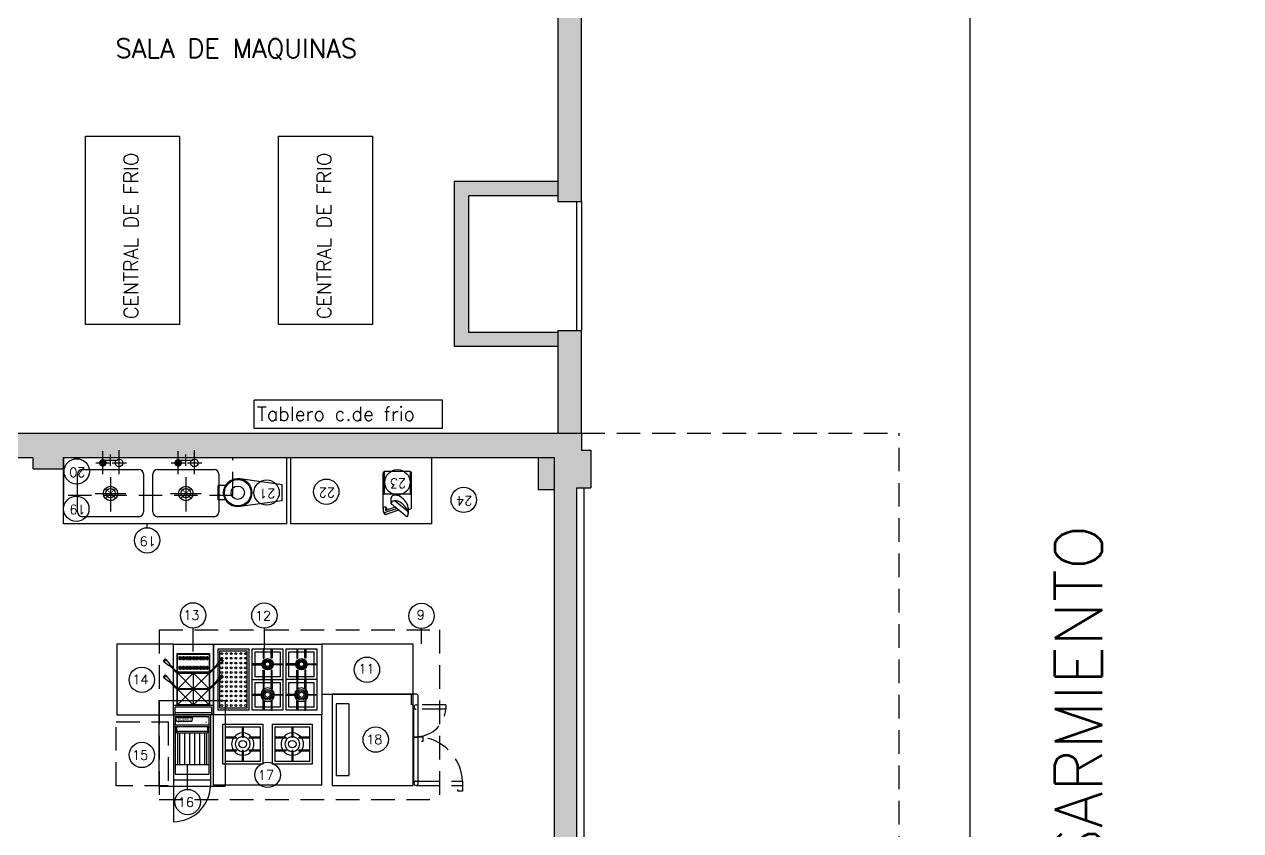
# Model space of a CAD drawing. Header units: metres. Extents: x 95 to 486, y 2972 to 3465.
# Drawn here: x 230.82 to 243.74, y 3228.21 to 3236.77 of the extents above; entities that cross this region are included whole.
import ezdxf

# ---------------------------------------------------------------- set-up
doc = ezdxf.new("R2010")
doc.units = ezdxf.units.M
doc.linetypes.add('HIDDEN', pattern=[0.375, 0.25, -0.125])
for name, color, linetype in [('0_HOJA-CARATULA', 7, 'Continuous'), ('0_MUROS', 7, 'Continuous'), ('E_EQUIPAMIENTO', 1, 'Continuous'), ('E_INOXIGAS', 1, 'Continuous'), ('I_AGUA', 160, 'Continuous'), ('T_ITEMS', 142, 'Continuous'), ('T_TEXTOS', 3, 'Continuous'), ('T_TEXTOS-EQUIPAMIENTO', 5, 'Continuous')]:
    doc.layers.add(name, color=color, linetype=linetype)
doc.styles.add('ROMANS', font='romans.shx', dxfattribs={"width": 0.8, "height": 0.15})

# ---------------------------------------------------------------- blocks, each defined once
blk = doc.blocks.new('AF')
at = {"color": 1}
for p, q in [((0, -173), (0, 192)), ((-106, 0), (112, 0))]:
    blk.add_line(p, q, dxfattribs=at)
blk.add_circle((0, 0), 58.2)
blk = doc.blocks.new('AC')
at = {"color": 1}
for p, q in [((-106, 0), (101, 0)), ((0, -173), (0, 180))]:
    blk.add_line(p, q, dxfattribs=at)
at = {"const_width": 58.2}
blk.add_lwpolyline([(-29, 0, 1), (29, 0, 1)], format="xyb", close=True, dxfattribs=at)
blk = doc.blocks.new('DES')
at = {"color": 1}
for p, q in [((-4, 173), (-4, -192)), ((-167, 0), (159, 0))]:
    blk.add_line(p, q, dxfattribs=at)
at = {"const_width": 8}
for points in [[(51, 53), (-59, -53)], [(-57, 55), (53, -51)]]:
    blk.add_lwpolyline(points, dxfattribs=at)
blk.add_circle((-4, 0), 76.4)

msp = doc.modelspace()

# ---------------------------------------------------------------- hatches: boundary and pattern name
at = {"layer": '0_MUROS'}
h = msp.add_hatch(color=256, dxfattribs=at)
h.paths.add_polyline_path([(223.1427, 3247.2036), (222.0961, 3247.2036), (222.0961, 3247.0262), (223.1427, 3247.0267)])
h.paths.add_polyline_path([(223.1427, 3247.0267), (222.0961, 3247.0262), (222.0961, 3246.9036), (223.1427, 3246.9036)])
h.paths.add_polyline_path([(227.2061, 3247.2036), (225.5727, 3247.2036), (225.5727, 3246.9036), (227.2061, 3246.9036)])
h.paths.add_polyline_path([(231.8361, 3247.2036), (229.6361, 3247.2036), (229.6361, 3247.0296), (231.8361, 3247.0306)])
h.paths.add_polyline_path([(230.3361, 3246.9036), (231.8361, 3246.9036), (231.8361, 3247.0306), (229.6361, 3247.0296), (229.6361, 3246.9036), (230.1861, 3246.9036), (230.1861, 3242.3034), (230.1861, 3242.3034), (230.1861, 3242.1534), (230.1861, 3242.1534), (230.1861, 3241.9535), (230.3361, 3241.9535), (230.3361, 3242.2535), (232.1361, 3242.2535), (232.1361, 3242.4035), (230.3361, 3242.4035)])
h.paths.add_polyline_path([(233.4861, 3247.0313), (233.3361, 3247.0313), (233.3361, 3242.2535), (233.4861, 3242.2535)], flags=17)
h.paths.add_polyline_path([(236.7361, 3246.9036), (236.7361, 3247.0328), (234.9861, 3247.032), (234.9861, 3246.9036), (236.4861, 3246.9036), (236.4861, 3242.4035), (234.6861, 3242.4035), (234.6861, 3242.2535), (236.4861, 3242.2535), (236.4861, 3240.6535), (230.3361, 3240.6535), (230.3361, 3240.7535), (230.1861, 3240.7535), (230.1861, 3240.5035), (236.4861, 3240.5035), (236.4861, 3234.8936), (236.7361, 3234.8936)])
h.paths.add_polyline_path([(236.7361, 3247.2036), (234.9861, 3247.2036), (234.9861, 3247.032), (236.7361, 3247.0328)])
for points in [[(235.5361, 3234.9536), (236.4861, 3234.9536), (236.4861, 3235.1036), (235.3861, 3235.1036), (235.3861, 3233.3536), (236.4861, 3233.3536), (236.4861, 3233.5036), (235.5361, 3233.5036)], [(236.7361, 3233.5236), (236.4861, 3233.5236), (236.4861, 3232.4336), (236.7361, 3232.4336)]]:
    msp.add_hatch(color=256, dxfattribs=at).paths.add_polyline_path(points)
h = msp.add_hatch(color=256, dxfattribs=at)
h.paths.add_polyline_path([(216.9461, 3232.0536), (211.6461, 3232.0536), (211.6461, 3231.6336), (211.9261, 3231.6336), (211.9261, 3231.7536), (212.5261, 3231.7536), (214.304, 3231.7536), (216.6461, 3231.7536), (216.6461, 3230.2336), (216.9461, 3230.2336)])
h.paths.add_polyline_path([(216.9461, 3232.4336), (216.7461, 3232.4336), (215.2421, 3232.4336), (215.2421, 3232.0536), (216.9461, 3232.0536)])
h.paths.add_polyline_path([(236.7361, 3232.4336), (218.1461, 3232.4336), (218.1461, 3232.0536), (221.2961, 3232.0536), (221.2961, 3232.1736), (225.3961, 3232.1736), (225.3961, 3232.0536), (225.7561, 3232.0536), (225.7561, 3232.1736), (230.9161, 3232.1736), (230.9161, 3232.0536), (231.2361, 3232.0536), (231.2361, 3232.1736), (236.4461, 3232.1736), (236.4461, 3226.8336), (236.7661, 3226.8336), (236.7661, 3227.1936), (236.8161, 3227.1936), (236.8161, 3227.3736), (236.6861, 3227.3736), (236.6861, 3231.8536), (236.8361, 3231.8536), (236.8361, 3232.2536), (236.7361, 3232.2536)])
h.paths.add_polyline_path([(231.0961, 3227.0186), (230.9161, 3227.0186), (230.9161, 3222.3586), (231.0961, 3222.3586)])
h.paths.add_polyline_path([(236.4461, 3232.1736), (236.2761, 3232.1736), (236.2761, 3231.8336), (236.4461, 3231.8336)], flags=16)

# ---------------------------------------------------------------- linework, layer by layer
at = {"layer": '0_HOJA-CARATULA'}
msp.add_circle((196.2281, 3222.4589), 101.1095, dxfattribs=at)
at = {"layer": '0_MUROS', "color": 4}
msp.add_line((240.8661, 3183.8636), (240.8661, 3258.5823), dxfattribs=at)
at = {"layer": '0_MUROS'}
for p, q in [((236.7361, 3234.8936), (236.7361, 3246.9036)), ((236.4861, 3240.5035), (236.4861, 3234.8936)), ((236.4861, 3235.1036), (235.3861, 3235.1036)), ((235.3861, 3235.1036), (235.3861, 3233.3536)), ((236.4861, 3234.9536), (235.5361, 3234.9536)), ((235.5361, 3234.9536), (235.5361, 3233.5036)), ((236.4861, 3234.8936), (236.7361, 3234.8936)), ((236.4861, 3233.5036), (235.5361, 3233.5036)), ((236.4861, 3233.5236), (236.4861, 3232.4336)), ((236.4861, 3233.5236), (236.7361, 3233.5236)), ((236.7361, 3232.4336), (236.7361, 3233.5236)), ((236.4861, 3233.3536), (235.3861, 3233.3536)), ((218.1461, 3232.4336), (236.7361, 3232.4336)), ((236.7361, 3232.4336), (236.7361, 3232.2536)), ((236.7361, 3232.2536), (236.8361, 3232.2536)), ((236.8361, 3232.2536), (236.8361, 3231.8536)), ((225.7561, 3232.1736), (230.9161, 3232.1736)), ((230.9161, 3232.0536), (230.9161, 3232.1736)), ((230.9161, 3232.0536), (231.2361, 3232.0536)), ((231.2361, 3232.1736), (236.4461, 3232.1736)), ((231.2361, 3232.0536), (231.2361, 3232.1736)), ((236.2761, 3232.1736), (236.2761, 3231.8336)), ((236.4461, 3232.1736), (236.4461, 3226.8336)), ((236.2761, 3231.8336), (236.4461, 3231.8336)), ((236.6861, 3231.8536), (236.8361, 3231.8536)), ((236.6861, 3231.8536), (236.6861, 3227.3736))]:
    msp.add_line(p, q, dxfattribs=at)
at = {"layer": '0_MUROS', "color": 2}
for p, q in [((236.6861, 3234.8936), (236.6861, 3233.5236)), ((236.7361, 3234.8936), (236.7361, 3233.5236)), ((231.2361, 3232.1736), (231.2361, 3231.7236)), ((236.7661, 3227.3736), (236.7661, 3231.8536))]:
    msp.add_line(p, q, dxfattribs=at)
at = {"layer": '0_MUROS', "color": 2, "linetype": 'HIDDEN'}
for p in [(236.7361, 3232.4336), (240.1111, 3197.1536)]:
    msp.add_line(p, (240.1111, 3232.4336), dxfattribs=at)
at = {"layer": 'E_EQUIPAMIENTO'}
for p, q in [((231.469, 3233.5872), (231.469, 3235.5872)), ((231.469, 3235.5872), (232.469, 3235.5872)), ((232.469, 3235.5872), (232.469, 3233.5872)), ((233.5187, 3233.5872), (233.5187, 3235.5872)), ((233.5187, 3235.5872), (234.5187, 3235.5872)), ((234.5187, 3235.5872), (234.5187, 3233.5872)), ((232.469, 3233.5872), (231.469, 3233.5872)), ((234.5187, 3233.5872), (233.5187, 3233.5872)), ((235.2618, 3232.7836), (233.2618, 3232.7836)), ((233.2618, 3232.4836), (233.2618, 3232.7836)), ((235.2618, 3232.4836), (235.2618, 3232.7836)), ((235.2618, 3232.4836), (233.2618, 3232.4836))]:
    msp.add_line(p, q, dxfattribs=at)
at = {"layer": 'E_INOXIGAS'}
for p, q in [((231.7361, 3232.0859), (231.7361, 3232.2059)), ((232.5361, 3232.0859), (232.5361, 3232.2059)), ((233.6083, 3231.4715), (233.6083, 3232.1787)), ((231.2361, 3231.4715), (231.2361, 3232.1736)), ((231.4361, 3232.0459), (232.0361, 3232.0459)), ((231.6711, 3232.1459), (231.8111, 3232.1459)), ((232.2361, 3232.0459), (232.8361, 3232.0459)), ((232.4711, 3232.1459), (232.6111, 3232.1459)), ((233.6515, 3231.4715), (233.6515, 3232.1715)), ((235.1489, 3231.4715), (235.1489, 3232.1715)), ((231.3861, 3231.5959), (231.3861, 3231.9959)), ((232.0861, 3231.9959), (232.0861, 3231.5959)), ((232.1861, 3231.5959), (232.1861, 3231.9959)), ((232.8861, 3231.9959), (232.8861, 3231.5959)), ((233.5593, 3231.8859), (233.0876, 3231.9506)), ((234.642, 3232.0246), (234.627, 3232.0096)), ((234.627, 3232.0096), (234.627, 3231.6346)), ((234.642, 3232.0246), (234.642, 3231.7896)), ((234.917, 3232.0246), (234.642, 3232.0246)), ((234.917, 3232.0246), (234.917, 3231.7896)), ((234.917, 3232.0246), (234.932, 3232.0096)), ((234.932, 3231.6346), (234.932, 3232.0096)), ((232.9577, 3231.8756), (232.8792, 3231.8756)), ((232.8792, 3231.7256), (232.8792, 3231.8756)), ((233.5593, 3231.7153), (233.5593, 3231.8859)), ((234.642, 3231.7896), (234.627, 3231.7746)), ((234.642, 3231.7896), (234.917, 3231.7896)), ((234.917, 3231.7896), (234.932, 3231.7746)), ((232.9577, 3231.7256), (232.8792, 3231.7256)), ((233.5593, 3231.7153), (233.0876, 3231.6506)), ((234.7175, 3231.6867), (234.7175, 3231.7479)), ((234.7194, 3231.6827), (234.8835, 3231.5468)), ((234.758, 3231.7156), (234.8937, 3231.6032)), ((232.0361, 3231.5459), (231.4361, 3231.5459)), ((232.8361, 3231.5459), (232.2361, 3231.5459)), ((234.627, 3231.6346), (234.632, 3231.6312)), ((234.632, 3231.6446), (234.6573, 3231.6538)), ((234.632, 3231.6446), (234.632, 3231.5996)), ((234.632, 3231.5996), (234.647, 3231.5896)), ((234.632, 3231.5996), (234.642, 3231.5796)), ((234.642, 3231.5796), (234.657, 3231.5696)), ((234.647, 3231.5896), (234.777, 3231.6346)), ((234.657, 3231.5696), (234.647, 3231.5896)), ((234.657, 3231.6546), (234.657, 3231.6146)), ((234.657, 3231.6546), (234.667, 3231.6296)), ((234.657, 3231.5696), (234.797, 3231.6196)), ((234.657, 3231.6146), (234.662, 3231.6146)), ((234.662, 3231.6146), (234.762, 3231.6496)), ((234.667, 3231.6296), (234.667, 3231.6163)), ((234.667, 3231.6246), (234.6906, 3231.6246)), ((234.8975, 3231.6385), (234.8975, 3231.5775)), ((234.8975, 3231.6246), (234.917, 3231.6246)), ((234.932, 3231.6346), (234.917, 3231.6246)), ((233.6083, 3231.4715), (231.2361, 3231.4715)), ((235.1489, 3231.4715), (233.6515, 3231.4715)), ((232.4037, 3230.192), (231.8037, 3230.192)), ((231.8037, 3230.192), (231.8037, 3229.442)), ((232.4037, 3229.442), (232.4037, 3230.192)), ((232.4037, 3230.192), (232.8287, 3230.192)), ((232.8287, 3230.192), (233.9787, 3230.192)), ((232.8287, 3229.442), (232.8287, 3230.192)), ((233.9787, 3230.192), (233.9787, 3229.442)), ((233.9787, 3230.192), (233.9787, 3229.6625)), ((234.9486, 3230.192), (233.9787, 3230.192)), ((234.9486, 3229.6625), (234.9486, 3230.192)), ((232.2507, 3229.595), (232.2507, 3228.6833)), ((232.2507, 3229.595), (232.9521, 3229.595)), ((232.9521, 3229.595), (232.9521, 3228.6833)), ((233.9787, 3229.6625), (234.9486, 3229.6625)), ((234.0886, 3229.6625), (234.0886, 3228.6925)), ((234.9486, 3229.6625), (234.0886, 3229.6625)), ((234.9811, 3229.6625), (234.9486, 3229.6625)), ((234.9486, 3228.6925), (234.9486, 3229.6625)), ((235.0036, 3229.525), (235.0036, 3229.64)), ((234.2686, 3229.5575), (234.1336, 3229.5575)), ((234.1336, 3229.5575), (234.1336, 3228.7975)), ((234.2686, 3229.5575), (234.2686, 3228.7975)), ((234.9589, 3229.5291), (234.9486, 3229.5291)), ((234.9586, 3229.2099), (234.9586, 3229.525)), ((235.0036, 3229.2099), (235.0036, 3229.525)), ((231.8037, 3229.442), (232.4037, 3229.442)), ((232.8287, 3229.4439), (233.9786, 3229.4439)), ((233.9787, 3229.442), (232.8287, 3229.442)), ((233.9786, 3228.6939), (233.9786, 3229.4439)), ((234.9486, 3229.2077), (235.0534, 3229.2077)), ((234.9487, 3229.2099), (235.0037, 3229.2099)), ((234.9487, 3229.2049), (235.0037, 3229.2049)), ((234.9586, 3228.715), (234.9586, 3229.2049)), ((235.0036, 3228.715), (235.0036, 3229.2099)), ((235.0534, 3229.2077), (235.0534, 3229.1577)), ((235.0534, 3229.1577), (235.0384, 3229.1577)), ((233.9786, 3228.6939), (232.8278, 3228.6939)), ((234.0886, 3228.6925), (234.9486, 3228.6925)), ((234.1336, 3228.7975), (234.2686, 3228.7975)), ((234.9598, 3228.7098), (234.9486, 3228.7098)), ((232.4037, 3228.6833), (232.4037, 3228.3072)), ((232.4037, 3228.6833), (232.7991, 3228.6833))]:
    msp.add_line(p, q, dxfattribs=at)
at = {"layer": 'E_INOXIGAS', "color": 2, "linetype": 'HIDDEN'}
for q in [(233.0361, 3232.1715), (231.2361, 3231.7715)]:
    msp.add_line((233.0361, 3231.7715), q, dxfattribs=at)
at = {"layer": 'E_INOXIGAS', "linetype": 'HIDDEN'}
for p, q in [((232.2537, 3230.3439), (235.2295, 3230.3439)), ((232.2537, 3230.3439), (232.2537, 3228.5439)), ((235.2295, 3230.3439), (235.2295, 3228.5439)), ((234.934, 3229.5475), (234.934, 3229.6625)), ((234.9486, 3229.5475), (234.934, 3229.5475)), ((235.2962, 3229.5475), (234.9811, 3229.5475)), ((235.2962, 3229.5025), (234.9811, 3229.5025)), ((235.2962, 3229.5475), (235.2962, 3229.5025)), ((231.7961, 3228.6877), (231.7961, 3229.3678)), ((231.7961, 3229.3678), (232.3478, 3229.3678)), ((232.3478, 3229.3678), (232.3478, 3228.6877)), ((232.3478, 3228.6877), (231.7961, 3228.6877)), ((234.9811, 3228.7375), (235.4759, 3228.7375)), ((234.9811, 3228.6925), (235.4759, 3228.6925)), ((235.4738, 3228.7372), (235.4738, 3228.6324)), ((235.4238, 3228.6324), (235.4238, 3228.6474)), ((235.4738, 3228.6324), (235.4238, 3228.6324)), ((232.2537, 3228.5439), (235.2295, 3228.5439))]:
    msp.add_line(p, q, dxfattribs=at)
at = {"layer": 'E_INOXIGAS', "color": 2}
for p, q in [((232.4037, 3229.9362), (232.4037, 3230.192)), ((232.8287, 3230.192), (232.8287, 3229.9362)), ((232.2999, 3230.0111), (232.3544, 3229.9668)), ((232.3208, 3230.0326), (232.3655, 3229.9783)), ((232.4437, 3229.8965), (232.4437, 3230.092)), ((232.4437, 3230.092), (232.7887, 3230.092)), ((232.4487, 3229.897), (232.4487, 3230.087)), ((232.4487, 3230.087), (232.7837, 3230.087)), ((232.4632, 3230.054), (232.4632, 3230.031)), ((232.4692, 3230.054), (232.4692, 3230.031)), ((232.4782, 3230.054), (232.4782, 3230.031)), ((232.4842, 3230.054), (232.4842, 3230.031)), ((232.4932, 3230.054), (232.4932, 3230.031)), ((232.4992, 3230.054), (232.4992, 3230.031)), ((232.5082, 3230.054), (232.5082, 3230.031)), ((232.5142, 3230.054), (232.5142, 3230.031)), ((232.5232, 3230.054), (232.5232, 3230.031)), ((232.5292, 3230.054), (232.5292, 3230.031)), ((232.5382, 3230.054), (232.5382, 3230.031)), ((232.5442, 3230.054), (232.5442, 3230.031)), ((232.5532, 3230.054), (232.5532, 3230.031)), ((232.5592, 3230.054), (232.5592, 3230.031)), ((232.5682, 3230.054), (232.5682, 3230.031)), ((232.5742, 3230.054), (232.5742, 3230.031)), ((232.5832, 3230.054), (232.5832, 3230.031)), ((232.5892, 3230.054), (232.5892, 3230.031)), ((232.5982, 3230.054), (232.5982, 3230.031)), ((232.6042, 3230.054), (232.6042, 3230.031)), ((232.6132, 3230.054), (232.6132, 3230.031)), ((232.6192, 3230.054), (232.6192, 3230.031)), ((232.6282, 3230.054), (232.6282, 3230.031)), ((232.6342, 3230.054), (232.6342, 3230.031)), ((232.6432, 3230.054), (232.6432, 3230.031)), ((232.6492, 3230.054), (232.6492, 3230.031)), ((232.6582, 3230.054), (232.6582, 3230.031)), ((232.6642, 3230.054), (232.6642, 3230.031)), ((232.6732, 3230.054), (232.6732, 3230.031)), ((232.6792, 3230.054), (232.6792, 3230.031)), ((232.6882, 3230.054), (232.6882, 3230.031)), ((232.6942, 3230.054), (232.6942, 3230.031)), ((232.7032, 3230.054), (232.7032, 3230.031)), ((232.7092, 3230.054), (232.7092, 3230.031)), ((232.7182, 3230.054), (232.7182, 3230.031)), ((232.7242, 3230.054), (232.7242, 3230.031)), ((232.7332, 3230.054), (232.7332, 3230.031)), ((232.7392, 3230.054), (232.7392, 3230.031)), ((232.7482, 3230.054), (232.7482, 3230.031)), ((232.7542, 3230.054), (232.7542, 3230.031)), ((232.7632, 3230.054), (232.7632, 3230.031)), ((232.7692, 3230.054), (232.7692, 3230.031)), ((232.7837, 3230.087), (232.7837, 3229.897)), ((232.7887, 3230.092), (232.7887, 3229.8965)), ((232.3208, 3229.8626), (232.3655, 3229.8083)), ((232.4487, 3229.8774), (232.3579, 3229.9676)), ((232.4558, 3229.8845), (232.3646, 3229.975)), ((232.4037, 3229.7662), (232.4037, 3229.9221)), ((232.4437, 3229.7265), (232.4437, 3229.8824)), ((232.4482, 3229.892), (232.7841, 3229.892)), ((232.4487, 3229.897), (232.7837, 3229.897)), ((232.4487, 3229.8774), (232.4558, 3229.8845)), ((232.4487, 3229.7195), (232.4487, 3229.8774)), ((232.4497, 3229.7195), (232.6147, 3229.8845)), ((232.6147, 3229.7195), (232.4533, 3229.8809)), ((232.4558, 3229.8845), (232.6137, 3229.8845)), ((232.4632, 3229.953), (232.4632, 3229.93)), ((232.4692, 3229.953), (232.4692, 3229.93)), ((232.4782, 3229.953), (232.4782, 3229.93)), ((232.4842, 3229.953), (232.4842, 3229.93)), ((232.4932, 3229.953), (232.4932, 3229.93)), ((232.4992, 3229.953), (232.4992, 3229.93)), ((232.5082, 3229.953), (232.5082, 3229.93)), ((232.5142, 3229.953), (232.5142, 3229.93)), ((232.5232, 3229.953), (232.5232, 3229.93)), ((232.5292, 3229.953), (232.5292, 3229.93)), ((232.5382, 3229.953), (232.5382, 3229.93)), ((232.5442, 3229.953), (232.5442, 3229.93)), ((232.5532, 3229.953), (232.5532, 3229.93)), ((232.5592, 3229.953), (232.5592, 3229.93)), ((232.5682, 3229.953), (232.5682, 3229.93)), ((232.5742, 3229.953), (232.5742, 3229.93)), ((232.5832, 3229.953), (232.5832, 3229.93)), ((232.5892, 3229.953), (232.5892, 3229.93)), ((232.5982, 3229.953), (232.5982, 3229.93)), ((232.6042, 3229.953), (232.6042, 3229.93)), ((232.6132, 3229.953), (232.6132, 3229.93)), ((232.6137, 3229.8845), (232.6137, 3229.7195)), ((232.7826, 3229.7195), (232.6176, 3229.8845)), ((232.6176, 3229.7195), (232.779, 3229.8809)), ((232.6187, 3229.7195), (232.6187, 3229.8845)), ((232.6187, 3229.8845), (232.7766, 3229.8845)), ((232.6192, 3229.953), (232.6192, 3229.93)), ((232.6282, 3229.953), (232.6282, 3229.93)), ((232.6342, 3229.953), (232.6342, 3229.93)), ((232.6432, 3229.953), (232.6432, 3229.93)), ((232.6492, 3229.953), (232.6492, 3229.93)), ((232.6582, 3229.953), (232.6582, 3229.93)), ((232.6642, 3229.953), (232.6642, 3229.93)), ((232.6732, 3229.953), (232.6732, 3229.93)), ((232.6792, 3229.953), (232.6792, 3229.93)), ((232.6882, 3229.953), (232.6882, 3229.93)), ((232.6942, 3229.953), (232.6942, 3229.93)), ((232.7032, 3229.953), (232.7032, 3229.93)), ((232.7092, 3229.953), (232.7092, 3229.93)), ((232.7182, 3229.953), (232.7182, 3229.93)), ((232.7242, 3229.953), (232.7242, 3229.93)), ((232.7332, 3229.953), (232.7332, 3229.93)), ((232.7392, 3229.953), (232.7392, 3229.93)), ((232.7482, 3229.953), (232.7482, 3229.93)), ((232.7542, 3229.953), (232.7542, 3229.93)), ((232.7632, 3229.953), (232.7632, 3229.93)), ((232.7692, 3229.953), (232.7692, 3229.93)), ((232.7765, 3229.8845), (232.8677, 3229.975)), ((232.7836, 3229.8774), (232.7765, 3229.8845)), ((232.7836, 3229.8774), (232.8745, 3229.9676)), ((232.7837, 3229.8774), (232.7837, 3229.7215)), ((232.7887, 3229.8824), (232.7887, 3229.7265)), ((232.8287, 3229.9221), (232.8287, 3229.7662)), ((232.2999, 3229.8411), (232.3544, 3229.7968)), ((232.4487, 3229.7074), (232.3579, 3229.7976)), ((232.4558, 3229.7145), (232.3646, 3229.805)), ((232.4037, 3229.542), (232.4037, 3229.7521)), ((232.7765, 3229.7145), (232.8677, 3229.805)), ((232.7836, 3229.7074), (232.8745, 3229.7976)), ((232.8287, 3229.7521), (232.8287, 3229.542)), ((232.4437, 3229.542), (232.4437, 3229.7124)), ((232.4487, 3229.7074), (232.4558, 3229.7145)), ((232.4487, 3229.5495), (232.6137, 3229.7145)), ((232.4487, 3229.5495), (232.4487, 3229.7074)), ((232.6137, 3229.7195), (232.4508, 3229.7195)), ((232.6137, 3229.5495), (232.4523, 3229.7109)), ((232.4558, 3229.7145), (232.6137, 3229.7145)), ((232.6137, 3229.7145), (232.6137, 3229.5495)), ((232.7816, 3229.7195), (232.6187, 3229.7195)), ((232.6187, 3229.5495), (232.6187, 3229.7145)), ((232.7837, 3229.5495), (232.6187, 3229.7145)), ((232.6187, 3229.7145), (232.7837, 3229.7145)), ((232.6187, 3229.5495), (232.7801, 3229.7109)), ((232.7836, 3229.7074), (232.7765, 3229.7145)), ((232.7837, 3229.7074), (232.7837, 3229.5495)), ((232.7887, 3229.7124), (232.7887, 3229.542)), ((232.4037, 3229.442), (232.4037, 3229.542)), ((232.8287, 3229.542), (232.4037, 3229.542)), ((232.4237, 3229.442), (232.4237, 3229.522)), ((232.8087, 3229.522), (232.4237, 3229.522)), ((232.6137, 3229.5495), (232.4487, 3229.5495)), ((232.7837, 3229.5495), (232.6187, 3229.5495)), ((232.8087, 3229.522), (232.8087, 3229.442)), ((232.8287, 3229.542), (232.8287, 3229.442)), ((232.4037, 3229.442), (232.4037, 3228.6833)), ((232.8287, 3229.442), (232.4037, 3229.442)), ((232.4037, 3229.442), (232.7991, 3229.442)), ((232.4037, 3229.337), (232.7991, 3229.337)), ((232.4229, 3229.423), (232.4229, 3229.337)), ((232.4229, 3229.423), (232.7798, 3229.423)), ((232.8087, 3229.462), (232.4237, 3229.462)), ((232.4359, 3229.3791), (232.431, 3229.407)), ((232.436, 3229.413), (232.6023, 3229.413)), ((232.4409, 3229.3749), (232.5973, 3229.3749)), ((232.6023, 3229.3791), (232.6073, 3229.407)), ((232.7798, 3229.423), (232.7798, 3229.337)), ((232.7991, 3229.442), (232.7991, 3228.6833)), ((232.8287, 3228.6939), (232.8287, 3229.4439)), ((232.4037, 3229.3192), (232.7991, 3229.3192)), ((232.4037, 3229.3177), (232.7991, 3229.3177)), ((232.4229, 3229.3177), (232.4229, 3228.8109)), ((232.4229, 3229.2635), (232.4355, 3229.2635)), ((232.4355, 3229.3177), (232.4355, 3229.2507)), ((232.4355, 3229.2669), (232.7672, 3229.2669)), ((232.4355, 3229.2507), (232.7672, 3229.2507)), ((232.4483, 3229.2507), (232.4483, 3228.9128)), ((232.4676, 3229.2507), (232.4676, 3228.9128)), ((232.5212, 3229.2507), (232.5212, 3228.9128)), ((232.5747, 3229.2507), (232.5747, 3228.9128)), ((232.6283, 3229.2507), (232.6283, 3228.9128)), ((232.6818, 3229.2507), (232.6818, 3228.9128)), ((232.7354, 3229.2507), (232.7354, 3228.9128)), ((232.7544, 3229.2507), (232.7544, 3228.9128)), ((232.7672, 3229.3177), (232.7672, 3229.2507)), ((232.7672, 3229.2635), (232.7798, 3229.2635)), ((232.7798, 3229.3177), (232.7798, 3228.8109)), ((232.4229, 3228.9128), (232.7798, 3228.9128)), ((232.7991, 3228.7473), (232.4037, 3228.7473)), ((232.4229, 3228.8109), (232.7798, 3228.8109)), ((232.2507, 3228.6833), (232.4037, 3228.6833)), ((232.7991, 3228.6833), (232.9521, 3228.6833))]:
    msp.add_line(p, q, dxfattribs=at)
at = {"layer": 'E_INOXIGAS', "color": 5}
for p, q in [((232.8787, 3230.142), (233.2087, 3230.142)), ((232.8787, 3229.492), (232.8787, 3230.142)), ((232.8987, 3230.122), (233.1887, 3230.122)), ((232.8987, 3229.512), (232.8987, 3230.122)), ((233.1887, 3229.512), (233.1887, 3230.122)), ((233.2087, 3229.492), (233.2087, 3230.142)), ((233.2412, 3229.817), (233.2412, 3230.142)), ((233.2412, 3230.142), (233.5662, 3230.142)), ((233.2712, 3229.9845), (233.2712, 3230.112)), ((233.2712, 3230.112), (233.3562, 3230.112)), ((233.3562, 3230.142), (233.3562, 3230.042)), ((233.3662, 3230.142), (233.3562, 3230.142)), ((233.3662, 3230.042), (233.3662, 3230.142)), ((233.3662, 3230.112), (233.4412, 3230.112)), ((233.4412, 3230.042), (233.4412, 3230.142)), ((233.4412, 3230.142), (233.4512, 3230.142)), ((233.4512, 3230.142), (233.4512, 3230.042)), ((233.4512, 3230.112), (233.5362, 3230.112)), ((233.5362, 3230.112), (233.5362, 3229.9845)), ((233.5662, 3230.142), (233.5662, 3229.817)), ((233.6012, 3230.142), (233.9262, 3230.142)), ((233.6012, 3229.817), (233.6012, 3230.142)), ((233.6312, 3229.9845), (233.6312, 3230.112)), ((233.6312, 3230.112), (233.7162, 3230.112)), ((233.7162, 3230.142), (233.7162, 3230.042)), ((233.7262, 3230.042), (233.7262, 3230.142)), ((233.7262, 3230.112), (233.8012, 3230.112)), ((233.8012, 3230.042), (233.8012, 3230.142)), ((233.8112, 3230.142), (233.8112, 3230.042)), ((233.8112, 3230.112), (233.8962, 3230.112)), ((233.8962, 3230.112), (233.8962, 3229.9845)), ((233.9262, 3230.142), (233.9262, 3229.817)), ((232.9116, 3230.0326), (232.8668, 3229.9783)), ((232.9325, 3230.0111), (232.8779, 3229.9668)), ((233.2412, 3229.9845), (233.2412, 3229.9745)), ((233.3412, 3229.9845), (233.2412, 3229.9845)), ((233.3412, 3229.9745), (233.3412, 3229.9845)), ((233.3562, 3230.042), (233.3662, 3230.042)), ((233.4512, 3230.042), (233.4412, 3230.042)), ((233.4662, 3229.9845), (233.5662, 3229.9845)), ((233.4662, 3229.9745), (233.4662, 3229.9845)), ((233.5662, 3229.9845), (233.5662, 3229.9745)), ((233.6012, 3229.9845), (233.6012, 3229.9745)), ((233.7012, 3229.9845), (233.6012, 3229.9845)), ((233.7012, 3229.9745), (233.7012, 3229.9845)), ((233.7162, 3230.042), (233.7262, 3230.042)), ((233.8112, 3230.042), (233.8012, 3230.042)), ((233.8262, 3229.9845), (233.9262, 3229.9845)), ((233.8262, 3229.9745), (233.8262, 3229.9845)), ((233.9262, 3229.9845), (233.9262, 3229.9745)), ((232.9116, 3229.8626), (232.8668, 3229.8083)), ((233.2412, 3229.9745), (233.3412, 3229.9745)), ((233.2712, 3229.847), (233.2712, 3229.9745)), ((233.3562, 3229.917), (233.3662, 3229.917)), ((233.3562, 3229.817), (233.3562, 3229.917)), ((233.3662, 3229.917), (233.3662, 3229.817)), ((233.4412, 3229.917), (233.4412, 3229.817)), ((233.4512, 3229.917), (233.4412, 3229.917)), ((233.4512, 3229.817), (233.4512, 3229.917)), ((233.5662, 3229.9745), (233.4662, 3229.9745)), ((233.5362, 3229.9745), (233.5362, 3229.847)), ((233.6012, 3229.9745), (233.7012, 3229.9745)), ((233.6312, 3229.847), (233.6312, 3229.9745)), ((233.7162, 3229.917), (233.7262, 3229.917)), ((233.7162, 3229.817), (233.7162, 3229.917)), ((233.7262, 3229.917), (233.7262, 3229.817)), ((233.8112, 3229.917), (233.8012, 3229.917)), ((233.8012, 3229.917), (233.8012, 3229.817)), ((233.8112, 3229.817), (233.8112, 3229.917)), ((233.9262, 3229.9745), (233.8262, 3229.9745)), ((233.8962, 3229.9745), (233.8962, 3229.847)), ((232.9325, 3229.8411), (232.8779, 3229.7968)), ((233.2412, 3229.492), (233.2412, 3229.817)), ((233.2412, 3229.817), (233.5662, 3229.817)), ((233.3562, 3229.847), (233.2712, 3229.847)), ((233.2712, 3229.6595), (233.2712, 3229.787)), ((233.2712, 3229.787), (233.3562, 3229.787)), ((233.3562, 3229.817), (233.3562, 3229.717)), ((233.3662, 3229.817), (233.3562, 3229.817)), ((233.3662, 3229.817), (233.3562, 3229.817)), ((233.4412, 3229.847), (233.3662, 3229.847)), ((233.3662, 3229.717), (233.3662, 3229.817)), ((233.3662, 3229.787), (233.4412, 3229.787)), ((233.4412, 3229.717), (233.4412, 3229.817)), ((233.4412, 3229.817), (233.4512, 3229.817)), ((233.4412, 3229.817), (233.4512, 3229.817)), ((233.5362, 3229.847), (233.4512, 3229.847)), ((233.4512, 3229.817), (233.4512, 3229.717)), ((233.4512, 3229.787), (233.5362, 3229.787)), ((233.5362, 3229.787), (233.5362, 3229.6595)), ((233.5662, 3229.817), (233.5662, 3229.492)), ((233.6012, 3229.492), (233.6012, 3229.817)), ((233.9262, 3229.817), (233.6012, 3229.817)), ((233.7162, 3229.847), (233.6312, 3229.847)), ((233.6312, 3229.6595), (233.6312, 3229.787)), ((233.6312, 3229.787), (233.7162, 3229.787)), ((233.7162, 3229.817), (233.7162, 3229.717)), ((233.7262, 3229.817), (233.7162, 3229.817)), ((233.7262, 3229.817), (233.7162, 3229.817)), ((233.8012, 3229.847), (233.7262, 3229.847)), ((233.7262, 3229.717), (233.7262, 3229.817)), ((233.7262, 3229.787), (233.8012, 3229.787)), ((233.8012, 3229.717), (233.8012, 3229.817)), ((233.8012, 3229.817), (233.8112, 3229.817)), ((233.8012, 3229.817), (233.8112, 3229.817)), ((233.8962, 3229.847), (233.8112, 3229.847)), ((233.8112, 3229.817), (233.8112, 3229.717)), ((233.8112, 3229.787), (233.8962, 3229.787)), ((233.8962, 3229.787), (233.8962, 3229.6595)), ((233.9262, 3229.817), (233.9262, 3229.492)), ((233.2412, 3229.6595), (233.2412, 3229.6495)), ((233.3412, 3229.6595), (233.2412, 3229.6595)), ((233.2412, 3229.6495), (233.3412, 3229.6495)), ((233.2712, 3229.522), (233.2712, 3229.6495)), ((233.3412, 3229.6495), (233.3412, 3229.6595)), ((233.3562, 3229.717), (233.3662, 3229.717)), ((233.3562, 3229.592), (233.3662, 3229.592)), ((233.3562, 3229.492), (233.3562, 3229.592)), ((233.3662, 3229.592), (233.3662, 3229.492)), ((233.4512, 3229.717), (233.4412, 3229.717)), ((233.4412, 3229.592), (233.4412, 3229.492)), ((233.4512, 3229.592), (233.4412, 3229.592)), ((233.4512, 3229.492), (233.4512, 3229.592)), ((233.4662, 3229.6595), (233.5662, 3229.6595)), ((233.4662, 3229.6495), (233.4662, 3229.6595)), ((233.5662, 3229.6495), (233.4662, 3229.6495)), ((233.5362, 3229.6495), (233.5362, 3229.522)), ((233.5662, 3229.6595), (233.5662, 3229.6495)), ((233.6012, 3229.6595), (233.6012, 3229.6495)), ((233.7012, 3229.6595), (233.6012, 3229.6595)), ((233.6012, 3229.6495), (233.7012, 3229.6495)), ((233.6312, 3229.522), (233.6312, 3229.6495)), ((233.7012, 3229.6495), (233.7012, 3229.6595)), ((233.7162, 3229.717), (233.7262, 3229.717)), ((233.7162, 3229.592), (233.7262, 3229.592)), ((233.7162, 3229.492), (233.7162, 3229.592)), ((233.7262, 3229.592), (233.7262, 3229.492)), ((233.8112, 3229.717), (233.8012, 3229.717)), ((233.8012, 3229.592), (233.8012, 3229.492)), ((233.8112, 3229.592), (233.8012, 3229.592)), ((233.8112, 3229.492), (233.8112, 3229.592)), ((233.8262, 3229.6595), (233.9262, 3229.6595)), ((233.8262, 3229.6495), (233.8262, 3229.6595)), ((233.9262, 3229.6495), (233.8262, 3229.6495)), ((233.8962, 3229.6495), (233.8962, 3229.522)), ((233.9262, 3229.6595), (233.9262, 3229.6495)), ((233.2087, 3229.492), (232.8787, 3229.492)), ((233.1887, 3229.512), (232.8987, 3229.512)), ((233.5662, 3229.492), (233.2412, 3229.492)), ((233.3562, 3229.522), (233.2712, 3229.522)), ((233.3662, 3229.492), (233.3562, 3229.492)), ((233.4412, 3229.522), (233.3662, 3229.522)), ((233.4412, 3229.492), (233.4512, 3229.492)), ((233.5362, 3229.522), (233.4512, 3229.522)), ((233.9262, 3229.492), (233.6012, 3229.492)), ((233.7162, 3229.522), (233.6312, 3229.522)), ((233.7262, 3229.492), (233.7162, 3229.492)), ((233.8012, 3229.522), (233.7262, 3229.522)), ((233.8012, 3229.492), (233.8112, 3229.492)), ((233.8962, 3229.522), (233.8112, 3229.522)), ((232.9278, 3228.9182), (232.9278, 3229.3439)), ((232.9278, 3229.3439), (233.3535, 3229.3439)), ((233.3535, 3229.3439), (233.3535, 3228.9182)), ((233.4535, 3229.3439), (233.8792, 3229.3439)), ((233.4535, 3229.3439), (233.4535, 3228.9182)), ((233.8792, 3229.3439), (233.8792, 3228.9182)), ((232.9575, 3228.9479), (232.9575, 3229.3142)), ((232.9575, 3229.3142), (233.3238, 3229.3142)), ((233.0713, 3229.2053), (232.9575, 3229.2053)), ((233.0713, 3229.2053), (233.0713, 3229.1954)), ((233.1357, 3229.3142), (233.1357, 3229.2004)), ((233.1456, 3229.3142), (233.1456, 3229.2004)), ((233.2099, 3229.2053), (233.2099, 3229.1954)), ((233.3238, 3229.2053), (233.2099, 3229.2053)), ((233.3238, 3229.3142), (233.3238, 3228.9479)), ((233.4832, 3229.3142), (233.8495, 3229.3142)), ((233.4832, 3228.9479), (233.4832, 3229.3142)), ((233.597, 3229.2053), (233.4832, 3229.2053)), ((233.597, 3229.2053), (233.597, 3229.1954)), ((233.6614, 3229.3142), (233.6614, 3229.2004)), ((233.6713, 3229.3142), (233.6713, 3229.2004)), ((233.7356, 3229.2053), (233.7356, 3229.1954)), ((233.8495, 3229.2053), (233.7356, 3229.2053)), ((233.8495, 3229.3142), (233.8495, 3228.9479)), ((233.0713, 3229.1954), (232.9575, 3229.1954)), ((233.1456, 3229.2004), (233.1357, 3229.2004)), ((233.3238, 3229.1954), (233.2099, 3229.1954)), ((233.597, 3229.1954), (233.4832, 3229.1954)), ((233.6713, 3229.2004), (233.6614, 3229.2004)), ((233.8495, 3229.1954), (233.7356, 3229.1954)), ((233.0713, 3229.0667), (232.9575, 3229.0667)), ((233.0713, 3229.0568), (232.9575, 3229.0568)), ((233.3238, 3228.9479), (232.9575, 3228.9479)), ((233.0713, 3229.0667), (233.0713, 3229.0568)), ((233.1357, 3229.0618), (233.1357, 3228.9479)), ((233.1456, 3229.0618), (233.1357, 3229.0618)), ((233.1456, 3229.0618), (233.1456, 3228.9479)), ((233.2099, 3229.0667), (233.2099, 3229.0568)), ((233.3238, 3229.0667), (233.2099, 3229.0667)), ((233.3238, 3229.0568), (233.2099, 3229.0568)), ((233.597, 3229.0667), (233.4832, 3229.0667)), ((233.597, 3229.0568), (233.4832, 3229.0568)), ((233.8495, 3228.9479), (233.4832, 3228.9479)), ((233.597, 3229.0667), (233.597, 3229.0568)), ((233.6614, 3229.0618), (233.6614, 3228.9479)), ((233.6713, 3229.0618), (233.6614, 3229.0618)), ((233.6713, 3229.0618), (233.6713, 3228.9479)), ((233.7356, 3229.0667), (233.7356, 3229.0568)), ((233.8495, 3229.0667), (233.7356, 3229.0667)), ((233.8495, 3229.0568), (233.7356, 3229.0568)), ((233.3535, 3228.9182), (232.9278, 3228.9182)), ((233.8792, 3228.9182), (233.4535, 3228.9182))]:
    msp.add_line(p, q, dxfattribs=at)
at = {"layer": 'E_INOXIGAS'}
for centre, radius in [((233.0876, 3231.8006), 0.15), ((233.0876, 3231.8006), 0.14), ((231.7361, 3231.7959), 0.05), ((232.5361, 3231.7959), 0.05), ((233.0876, 3231.8006), 0.0712)]:
    msp.add_circle(centre, radius, dxfattribs=at)
at = {"layer": 'E_INOXIGAS', "color": 5}
for centre, radius in [((232.9187, 3230.092), 0.01), ((232.9187, 3230.042), 0.01), ((232.9187, 3229.992), 0.01), ((232.9687, 3230.092), 0.01), ((232.9687, 3230.042), 0.01), ((232.9687, 3229.992), 0.01), ((233.0187, 3230.092), 0.01), ((233.0187, 3230.042), 0.01), ((233.0187, 3229.992), 0.01), ((233.0687, 3230.092), 0.01), ((233.0687, 3230.042), 0.01), ((233.0687, 3229.992), 0.01), ((233.1187, 3230.092), 0.01), ((233.1187, 3230.042), 0.01), ((233.1187, 3229.992), 0.01), ((233.1687, 3230.092), 0.01), ((233.1687, 3230.042), 0.01), ((233.1687, 3229.992), 0.01), ((233.4037, 3229.9795), 0.06), ((233.4037, 3229.9795), 0.048), ((233.4037, 3229.9795), 0.036), ((233.4037, 3229.9795), 0.024), ((233.7637, 3229.9795), 0.06), ((233.7637, 3229.9795), 0.048), ((233.7637, 3229.9795), 0.036), ((233.7637, 3229.9795), 0.024), ((232.9187, 3229.942), 0.01), ((232.9187, 3229.892), 0.01), ((232.9187, 3229.842), 0.01), ((232.9687, 3229.942), 0.01), ((232.9687, 3229.892), 0.01), ((232.9687, 3229.842), 0.01), ((233.0187, 3229.942), 0.01), ((233.0187, 3229.892), 0.01), ((233.0187, 3229.842), 0.01), ((233.0687, 3229.942), 0.01), ((233.0687, 3229.892), 0.01), ((233.0687, 3229.842), 0.01), ((233.1187, 3229.942), 0.01), ((233.1187, 3229.892), 0.01), ((233.1187, 3229.842), 0.01), ((233.1687, 3229.942), 0.01), ((233.1687, 3229.892), 0.01), ((233.1687, 3229.842), 0.01), ((232.9187, 3229.792), 0.01), ((232.9187, 3229.742), 0.01), ((232.9687, 3229.792), 0.01), ((232.9687, 3229.742), 0.01), ((233.0187, 3229.792), 0.01), ((233.0187, 3229.742), 0.01), ((233.0687, 3229.792), 0.01), ((233.0687, 3229.742), 0.01), ((233.1187, 3229.792), 0.01), ((233.1187, 3229.742), 0.01), ((233.1687, 3229.792), 0.01), ((233.1687, 3229.742), 0.01), ((232.9187, 3229.692), 0.01), ((232.9187, 3229.642), 0.01), ((232.9187, 3229.592), 0.01), ((232.9687, 3229.692), 0.01), ((232.9687, 3229.642), 0.01), ((232.9687, 3229.592), 0.01), ((233.0187, 3229.692), 0.01), ((233.0187, 3229.642), 0.01), ((233.0187, 3229.592), 0.01), ((233.0687, 3229.692), 0.01), ((233.0687, 3229.642), 0.01), ((233.0687, 3229.592), 0.01), ((233.1187, 3229.692), 0.01), ((233.1187, 3229.642), 0.01), ((233.1187, 3229.592), 0.01), ((233.1687, 3229.692), 0.01), ((233.1687, 3229.642), 0.01), ((233.1687, 3229.592), 0.01), ((233.4037, 3229.6545), 0.0575), ((233.4037, 3229.6545), 0.0425), ((233.4037, 3229.6545), 0.0275), ((233.7637, 3229.6545), 0.0575), ((233.7637, 3229.6545), 0.0425), ((233.7637, 3229.6545), 0.0275), ((232.9187, 3229.542), 0.01), ((232.9687, 3229.542), 0.01), ((233.0187, 3229.542), 0.01), ((233.0687, 3229.542), 0.01), ((233.1187, 3229.542), 0.01), ((233.1687, 3229.542), 0.01), ((233.1406, 3229.1311), 0.0396), ((233.6663, 3229.1311), 0.0396)]:
    msp.add_circle(centre, radius, dxfattribs=at)
at = {"layer": 'E_INOXIGAS'}
for centre, radius, start, end in [((231.4361, 3231.9959), 0.05, 90, 180), ((232.0361, 3231.9959), 0.05, 0, 90), ((232.2361, 3231.9959), 0.05, 90, 180), ((232.8361, 3231.9959), 0.05, 0, 90), ((234.7526, 3231.7389), 0.0362, 135, 165.69853), ((234.7526, 3231.6789), 0.0362, 135, 165.69853), ((234.7236, 3231.6871), 0.00609, 160.15369, 233.96555), ((234.7526, 3231.7389), 0.0362, 98.20301, 135), ((234.7526, 3231.6789), 0.0362, 98.20301, 135), ((234.7592, 3231.6937), 0.0819, 73.97555, 98.20301), ((234.7592, 3231.6337), 0.0819, 73.97555, 98.20301), ((234.7453, 3231.6455), 0.1321, 57.91855, 73.97555), ((234.7453, 3231.5855), 0.1321, 57.91855, 73.97555), ((234.7073, 3231.5849), 0.2037, 45, 57.91855), ((234.7073, 3231.5249), 0.2037, 45, 57.91855), ((234.7073, 3231.5849), 0.2037, 32.08145, 45), ((234.7073, 3231.5249), 0.2037, 32.08145, 45), ((234.7679, 3231.6228), 0.1321, 16.02445, 32.08145), ((234.8162, 3231.6367), 0.0819, 353.03147, 16.02445), ((231.4361, 3231.5959), 0.05, 180, 270), ((232.0361, 3231.5959), 0.05, 270, 0), ((232.2361, 3231.5959), 0.05, 180, 270), ((232.8361, 3231.5959), 0.05, 270, 0), ((234.7679, 3231.5628), 0.1321, 16.02445, 32.08145), ((234.886, 3231.5516), 0.00542, 218.97321, 332.57878), ((234.8614, 3231.5702), 0.0362, 321.48973, 351.79699), ((234.8162, 3231.5767), 0.0819, 351.79699, 16.02445), ((234.9811, 3229.64), 0.0225, 0, 90), ((234.9811, 3229.525), 0.0225, 90, 180), ((234.9811, 3229.525), 0.0225, 0, 90), ((234.9811, 3228.715), 0.0225, 180, 270), ((234.9811, 3228.715), 0.0225, 180, 270), ((234.9811, 3228.715), 0.0225, 270, 0), ((232.4043, 3228.7023), 0.3951, 269.91772, 357.25464)]:
    msp.add_arc(centre, radius, start, end, dxfattribs=at)
at = {"layer": 'E_INOXIGAS', "color": 2}
for centre, radius, start, end in [((232.3099, 3230.0133), 0.0109, 158.6358, 181.26124), ((232.3019, 3230.0132), 0.00293, 181.26124, 225.8273), ((232.3191, 3230.0097), 0.0208, 145.7086, 158.6358), ((232.3019, 3230.0132), 0.00293, 225.8273, 270.39336), ((232.3313, 3230.0014), 0.0356, 135.8273, 145.7086), ((232.3018, 3230.0212), 0.0109, 270.39336, 293.0188), ((232.3313, 3230.0014), 0.0356, 125.946, 135.8273), ((232.298, 3230.0303), 0.0208, 293.0188, 305.946), ((232.2893, 3230.0422), 0.0356, 305.946, 315.8273), ((232.3226, 3230.0134), 0.0208, 113.0188, 125.946), ((232.3188, 3230.0225), 0.0109, 90.39336, 113.0188), ((232.2893, 3230.0422), 0.0356, 315.8273, 325.7086), ((232.3187, 3230.0305), 0.00293, 45.8273, 90.39336), ((232.3015, 3230.0339), 0.0208, 325.7086, 338.6358), ((232.3187, 3230.0305), 0.00293, 1.26124, 45.8273), ((232.3107, 3230.0303), 0.0109, 338.6358, 1.26124), ((232.4662, 3230.054), 0.003, 0, 180), ((232.4662, 3230.031), 0.003, 180, 0), ((232.4812, 3230.054), 0.003, 0, 180), ((232.4812, 3230.031), 0.003, 180, 0), ((232.4962, 3230.054), 0.003, 0, 180), ((232.4962, 3230.031), 0.003, 180, 0), ((232.5112, 3230.054), 0.003, 0, 180), ((232.5112, 3230.031), 0.003, 180, 0), ((232.5262, 3230.054), 0.003, 0, 180), ((232.5262, 3230.031), 0.003, 180, 0), ((232.5412, 3230.054), 0.003, 0, 180), ((232.5412, 3230.031), 0.003, 180, 0), ((232.5562, 3230.054), 0.003, 0, 180), ((232.5562, 3230.031), 0.003, 180, 0), ((232.5712, 3230.054), 0.003, 0, 180), ((232.5712, 3230.031), 0.003, 180, 0), ((232.5862, 3230.054), 0.003, 0, 180), ((232.5862, 3230.031), 0.003, 180, 0), ((232.6012, 3230.054), 0.003, 0, 180), ((232.6012, 3230.031), 0.003, 180, 0), ((232.6162, 3230.054), 0.003, 0, 180), ((232.6162, 3230.031), 0.003, 180, 0), ((232.6312, 3230.054), 0.003, 0, 180), ((232.6312, 3230.031), 0.003, 180, 0), ((232.6462, 3230.054), 0.003, 0, 180), ((232.6462, 3230.031), 0.003, 180, 0), ((232.6612, 3230.054), 0.003, 0, 180), ((232.6612, 3230.031), 0.003, 180, 0), ((232.6762, 3230.054), 0.003, 0, 180), ((232.6762, 3230.031), 0.003, 180, 0), ((232.6912, 3230.054), 0.003, 0, 180), ((232.6912, 3230.031), 0.003, 180, 0), ((232.7062, 3230.054), 0.003, 0, 180), ((232.7062, 3230.031), 0.003, 180, 0), ((232.7212, 3230.054), 0.003, 0, 180), ((232.7212, 3230.031), 0.003, 180, 0), ((232.7362, 3230.054), 0.003, 0, 180), ((232.7362, 3230.031), 0.003, 180, 0), ((232.7512, 3230.054), 0.003, 0, 180), ((232.7512, 3230.031), 0.003, 180, 0), ((232.7662, 3230.054), 0.003, 0, 180), ((232.7662, 3230.031), 0.003, 180, 0), ((232.3191, 3229.8397), 0.0208, 145.7086, 158.6358), ((232.3313, 3229.8314), 0.0356, 135.8273, 145.7086), ((232.3313, 3229.8314), 0.0356, 125.946, 135.8273), ((232.3226, 3229.8434), 0.0208, 113.0188, 125.946), ((232.3188, 3229.8525), 0.0109, 90.39336, 113.0188), ((232.2893, 3229.8722), 0.0356, 315.8273, 325.7086), ((232.3187, 3229.8605), 0.00293, 45.8273, 90.39336), ((232.3015, 3229.8639), 0.0208, 325.7086, 338.6358), ((232.3187, 3229.8605), 0.00293, 1.26124, 45.8273), ((232.3107, 3229.8603), 0.0109, 338.6358, 1.26124), ((232.3552, 3229.9672), 0.000813, 227.79808, 283.42498), ((232.3538, 3229.973), 0.00681, 283.42498, 301.97894), ((232.3493, 3229.9801), 0.0152, 301.97894, 311.10446), ((232.3408, 3229.9899), 0.0282, 311.10446, 317.79808), ((232.3408, 3229.9899), 0.0282, 317.79808, 324.4917), ((232.3514, 3229.9824), 0.0152, 324.4917, 333.61723), ((232.3589, 3229.9787), 0.00681, 333.61723, 352.17118), ((232.3648, 3229.9778), 0.000813, 47.79808, 59.08142), ((232.3648, 3229.9778), 0.000813, 352.17118, 47.79808), ((232.4662, 3229.953), 0.003, 0, 180), ((232.4662, 3229.93), 0.003, 180, 0), ((232.4812, 3229.953), 0.003, 0, 180), ((232.4812, 3229.93), 0.003, 180, 0), ((232.4962, 3229.953), 0.003, 0, 180), ((232.4962, 3229.93), 0.003, 180, 0), ((232.5112, 3229.953), 0.003, 0, 180), ((232.5112, 3229.93), 0.003, 180, 0), ((232.5262, 3229.953), 0.003, 0, 180), ((232.5262, 3229.93), 0.003, 180, 0), ((232.5412, 3229.953), 0.003, 0, 180), ((232.5412, 3229.93), 0.003, 180, 0), ((232.5562, 3229.953), 0.003, 0, 180), ((232.5562, 3229.93), 0.003, 180, 0), ((232.5712, 3229.953), 0.003, 0, 180), ((232.5712, 3229.93), 0.003, 180, 0), ((232.5862, 3229.953), 0.003, 0, 180), ((232.5862, 3229.93), 0.003, 180, 0), ((232.6012, 3229.953), 0.003, 0, 180), ((232.6012, 3229.93), 0.003, 180, 0), ((232.6162, 3229.953), 0.003, 0, 180), ((232.6162, 3229.93), 0.003, 180, 0), ((232.6312, 3229.953), 0.003, 0, 180), ((232.6312, 3229.93), 0.003, 180, 0), ((232.6462, 3229.953), 0.003, 0, 180), ((232.6462, 3229.93), 0.003, 180, 0), ((232.6612, 3229.953), 0.003, 0, 180), ((232.6612, 3229.93), 0.003, 180, 0), ((232.6762, 3229.953), 0.003, 0, 180), ((232.6762, 3229.93), 0.003, 180, 0), ((232.6912, 3229.953), 0.003, 0, 180), ((232.6912, 3229.93), 0.003, 180, 0), ((232.7062, 3229.953), 0.003, 0, 180), ((232.7062, 3229.93), 0.003, 180, 0), ((232.7212, 3229.953), 0.003, 0, 180), ((232.7212, 3229.93), 0.003, 180, 0), ((232.7362, 3229.953), 0.003, 0, 180), ((232.7362, 3229.93), 0.003, 180, 0), ((232.7512, 3229.953), 0.003, 0, 180), ((232.7512, 3229.93), 0.003, 180, 0), ((232.7662, 3229.953), 0.003, 0, 180), ((232.7662, 3229.93), 0.003, 180, 0), ((232.3099, 3229.8433), 0.0109, 158.6358, 181.26124), ((232.3019, 3229.8432), 0.00293, 181.26124, 225.8273), ((232.3019, 3229.8432), 0.00293, 225.8273, 270.39336), ((232.3018, 3229.8512), 0.0109, 270.39336, 293.0188), ((232.298, 3229.8603), 0.0208, 293.0188, 305.946), ((232.2893, 3229.8722), 0.0356, 305.946, 315.8273), ((232.3552, 3229.7972), 0.000813, 227.79808, 283.42498), ((232.3538, 3229.803), 0.00681, 283.42498, 301.97894), ((232.3493, 3229.8101), 0.0152, 301.97894, 311.10446), ((232.3408, 3229.8199), 0.0282, 311.10446, 317.79808), ((232.3408, 3229.8199), 0.0282, 317.79808, 324.4917), ((232.3514, 3229.8124), 0.0152, 324.4917, 333.61723), ((232.3589, 3229.8087), 0.00681, 333.61723, 352.17118), ((232.3648, 3229.8078), 0.000813, 47.79808, 59.08142), ((232.3648, 3229.8078), 0.000813, 352.17118, 47.79808), ((232.436, 3229.4079), 0.00508, 90, 190), ((232.4409, 3229.38), 0.00508, 190, 270), ((232.5973, 3229.38), 0.00508, 270, 350), ((232.6023, 3229.4079), 0.00508, 350, 90)]:
    msp.add_arc(centre, radius, start, end, dxfattribs=at)
at = {"layer": 'E_INOXIGAS', "color": 5}
for centre, radius, start, end in [((232.9136, 3230.0305), 0.00293, 134.1727, 178.73876), ((232.9216, 3230.0303), 0.0109, 178.73876, 201.3642), ((232.9308, 3230.0339), 0.0208, 201.3642, 214.2914), ((232.9136, 3230.0305), 0.00293, 89.60664, 134.1727), ((232.9135, 3230.0225), 0.0109, 66.9812, 89.60664), ((232.943, 3230.0422), 0.0356, 214.2914, 224.1727), ((232.943, 3230.0422), 0.0356, 224.1727, 234.054), ((232.9097, 3230.0134), 0.0208, 54.054, 66.9812), ((232.901, 3230.0014), 0.0356, 44.1727, 54.054), ((232.9344, 3230.0303), 0.0208, 234.054, 246.9812), ((232.9305, 3230.0212), 0.0109, 246.9812, 269.60664), ((232.901, 3230.0014), 0.0356, 34.2914, 44.1727), ((232.9132, 3230.0097), 0.0208, 21.3642, 34.2914), ((232.9304, 3230.0132), 0.00293, 269.60664, 314.1727), ((232.9304, 3230.0132), 0.00293, 314.1727, 358.73876), ((232.9224, 3230.0133), 0.0109, 358.73876, 21.3642), ((232.8675, 3229.9778), 0.000813, 132.20192, 187.82882), ((232.8735, 3229.9787), 0.00681, 187.82882, 206.38277), ((232.8675, 3229.9778), 0.000813, 120.91858, 132.20192), ((232.881, 3229.9824), 0.0152, 206.38277, 215.5083), ((232.8915, 3229.9899), 0.0282, 215.5083, 222.20192), ((232.8915, 3229.9899), 0.0282, 222.20192, 228.89554), ((232.883, 3229.9801), 0.0152, 228.89554, 238.02106), ((232.8786, 3229.973), 0.00681, 238.02106, 256.57502), ((232.8772, 3229.9672), 0.000813, 256.57502, 312.20192), ((232.9136, 3229.8605), 0.00293, 134.1727, 178.73876), ((232.9216, 3229.8603), 0.0109, 178.73876, 201.3642), ((232.9308, 3229.8639), 0.0208, 201.3642, 214.2914), ((232.9136, 3229.8605), 0.00293, 89.60664, 134.1727), ((232.9135, 3229.8525), 0.0109, 66.9812, 89.60664), ((232.943, 3229.8722), 0.0356, 214.2914, 224.1727), ((232.9097, 3229.8434), 0.0208, 54.054, 66.9812), ((232.901, 3229.8314), 0.0356, 44.1727, 54.054), ((232.901, 3229.8314), 0.0356, 34.2914, 44.1727), ((232.9132, 3229.8397), 0.0208, 21.3642, 34.2914), ((232.8675, 3229.8078), 0.000813, 132.20192, 187.82882), ((232.8735, 3229.8087), 0.00681, 187.82882, 206.38277), ((232.8675, 3229.8078), 0.000813, 120.91858, 132.20192), ((232.881, 3229.8124), 0.0152, 206.38277, 215.5083), ((232.8915, 3229.8199), 0.0282, 215.5083, 222.20192), ((232.8915, 3229.8199), 0.0282, 222.20192, 228.89554), ((232.883, 3229.8101), 0.0152, 228.89554, 238.02106), ((232.8786, 3229.803), 0.00681, 238.02106, 256.57502), ((232.8772, 3229.7972), 0.000813, 256.57502, 312.20192), ((232.943, 3229.8722), 0.0356, 224.1727, 234.054), ((232.9344, 3229.8603), 0.0208, 234.054, 246.9812), ((232.9305, 3229.8512), 0.0109, 246.9812, 269.60664), ((232.9304, 3229.8432), 0.00293, 269.60664, 314.1727), ((232.9304, 3229.8432), 0.00293, 314.1727, 358.73876), ((232.9224, 3229.8433), 0.0109, 358.73876, 21.3642), ((233.4037, 3229.6545), 0.0725, 3.95457, 176.04543), ((233.7637, 3229.6545), 0.0725, 3.95457, 176.04543), ((233.4037, 3229.6545), 0.0725, 183.95457, 356.04543), ((233.7637, 3229.6545), 0.0725, 183.95457, 356.04543), ((233.1406, 3229.1311), 0.1188, 92.38802, 141.31781), ((233.1406, 3229.1311), 0.0792, 93.58332, 266.41668), ((233.1406, 3229.1311), 0.1188, 38.68219, 87.61198), ((233.1406, 3229.1311), 0.0792, 273.58332, 86.41668), ((233.6663, 3229.1311), 0.1188, 92.38802, 141.31781), ((233.6663, 3229.1311), 0.0792, 93.58332, 266.41668), ((233.6663, 3229.1311), 0.1188, 38.68219, 87.61198), ((233.6663, 3229.1311), 0.0792, 273.58332, 86.41668), ((233.1406, 3229.1311), 0.1188, 147.20283, 212.79717), ((233.1406, 3229.1311), 0.1188, 327.20283, 32.79717), ((233.6663, 3229.1311), 0.1188, 147.20283, 212.79717), ((233.6663, 3229.1311), 0.1188, 327.20283, 32.79717), ((233.1406, 3229.1311), 0.1188, 218.68219, 267.61198), ((233.1406, 3229.1311), 0.1188, 272.38802, 321.31781), ((233.6663, 3229.1311), 0.1188, 218.68219, 267.61198), ((233.6663, 3229.1311), 0.1188, 272.38802, 321.31781)]:
    msp.add_arc(centre, radius, start, end, dxfattribs=at)
at = {"layer": 'E_INOXIGAS', "linetype": 'Continuous'}
msp.add_arc((234.9811, 3229.525), 0.0225, 90, 180, dxfattribs=at)
at = {"layer": 'E_INOXIGAS', "linetype": 'HIDDEN'}
for centre, radius, start, end in [((234.9811, 3229.525), 0.0225, 180, 270), ((234.9811, 3229.525), 0.3152, 274.09404, 355.90596), ((234.9811, 3228.715), 0.4936, 2.61246, 87.38754), ((234.9811, 3228.715), 0.0225, 90, 180)]:
    msp.add_arc(centre, radius, start, end, dxfattribs=at)
at = {"layer": 'T_ITEMS'}
for p, q in [((232.125, 3231.4294), (232.125, 3231.4715)), ((232.6133, 3230.1131), (232.6133, 3230.3633)), ((233.3701, 3230.1339), (233.3701, 3230.3614)), ((235.039, 3230.1973), (235.039, 3230.3581)), ((232.5555, 3228.6506), (232.5555, 3228.9091))]:
    msp.add_line(p, q, dxfattribs=at)
for centre in [(231.3775, 3232.0273), (234.7837, 3231.9112), (233.3941, 3231.8022), (234.0277, 3231.8113), (235.487, 3231.7242), (231.3732, 3231.6297), (232.125, 3231.2947), (232.6133, 3230.498), (233.3701, 3230.496), (235.039, 3230.4928), (234.459, 3229.921), (232.0687, 3229.814), (234.552, 3229.1787), (232.069, 3229.0158), (233.405, 3228.8045), (232.5555, 3228.516)]:
    msp.add_circle(centre, 0.1346, dxfattribs=at)

# ---------------------------------------------------------------- block references
at = {"layer": 'I_AGUA'}
for name, p, xscale, yscale, zscale in [('AC', (231.655, 3232.1174), 0.0006999999999948159, 0.0006999999999948159, 0.0006999999999948159), ('AF', (231.8273, 3232.1174), 0.0006999999999948159, 0.0006999999999948159, 0.0006999999999948159), ('AC', (232.455, 3232.1174), 0.0006999999999948159, 0.0006999999999948159, 0.0006999999999948159), ('AF', (232.6273, 3232.1174), 0.0006999999999948159, 0.0006999999999948159, 0.0006999999999948159), ('DES', (231.7398, 3231.7924), 0.0009999999999763531, 0.0009999999999763531, 0.0009999999999763531), ('DES', (232.5398, 3231.7924), 0.0009999999999763531, 0.0009999999999763531, 0.0009999999999763531)]:
    msp.add_blockref(name, p, dxfattribs=dict(at, xscale=xscale, yscale=yscale, zscale=zscale))

# ---------------------------------------------------------------- texts
at = {"color": 3, "style": 'ROMANS'}
msp.add_text('calle SARMIENTO', height=0.5, rotation=90, dxfattribs=at).set_placement((242.2645, 3225.9494))
at = {"layer": 'E_INOXIGAS', "color": 2}
for s, height, p in [('EFO-40    B   88202 13:52', 0.007938, (232.4309, 3229.3575)), ('HOBART', 0.0254, (232.4491, 3229.3813))]:
    msp.add_text(s, height=height, dxfattribs=at).set_placement(p)
at = {"layer": 'E_INOXIGAS', "color": 2, "flags": 1}
for tag, p, s, height in [('CST', (232.7466, 3229.3821), '0.00', 0.00794), ('MFG', (232.7466, 3229.4075), 'HOBART', 0.00794), ('MDL', (232.7466, 3229.3948), 'EFO-40', 0.00794), ('DSC', (232.7466, 3229.3694), 'GAS FRYER', 0.00794), ('P1', (232.7466, 3229.3567), 'P1  1/2" DIA. GAS CONN;APPROX 6-3/4" AFF.', 0.007938)]:
    msp.add_attdef(tag, p, s, height=height, dxfattribs=at)
at = {"layer": 'T_ITEMS', "style": 'ROMANS'}
for s, p in [('20', (231.4695, 3232.0667)), ('23', (234.8757, 3231.9506)), ('21', (233.4861, 3231.8416)), ('22', (234.1197, 3231.8508)), ('19', (231.4718, 3231.6724)), ('24', (235.579, 3231.7636)), ('19', (232.217, 3231.3342))]:
    msp.add_text(s, height=0.1, rotation=180, dxfattribs=at).set_placement(p)
for s, p in [('13', (232.5089, 3230.4502)), ('12', (233.2699, 3230.4441)), ('9', (234.9872, 3230.4533)), ('11', (234.367, 3229.8816)), ('14', (231.9684, 3229.7663)), ('18', (234.4517, 3229.131)), ('15', (231.9646, 3228.9639)), ('17', (233.3006, 3228.7526)), ('16', (232.451, 3228.4641))]:
    msp.add_text(s, height=0.1, dxfattribs=at).set_placement(p)
at = {"layer": 'T_TEXTOS', "style": 'ROMANS'}
msp.add_text('SALA DE MAQUINAS', height=0.2, dxfattribs=at).set_placement((231.79, 3236.4188))
at = {"layer": 'T_TEXTOS-EQUIPAMIENTO', "style": 'ROMANS'}
for p in [(232.0294, 3233.6437, 3), (234.0791, 3233.6437, 3)]:
    msp.add_text('CENTRAL DE FRIO', height=0.15, rotation=90, dxfattribs=at).set_placement(p)
msp.add_text('Tablero c.de frio', height=0.15, dxfattribs=at).set_placement((233.2923, 3232.564, 3))

doc.saveas('drawing.dxf')
